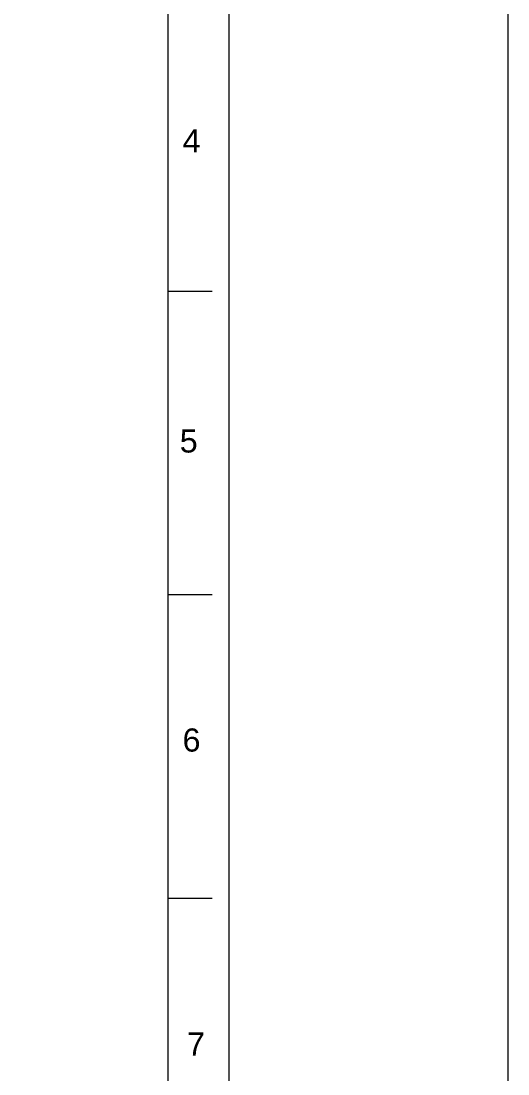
# Model space of a CAD drawing. Header units: millimetres. Extents: x 6794 to 7564, y -3773 to -2783.
# Drawn here: x 7403.9 to 7564.5, y -3512.4 to -3165.5 of the extents above; entities that cross this region are included whole.
import ezdxf

# ---------------------------------------------------------------- set-up
doc = ezdxf.new("R2010")
doc.units = ezdxf.units.MM
doc.header["$LTSCALE"] = 0.1
doc.layers.get('0').update_dxf_attribs({"lineweight": 13})
doc.styles.get("Standard").update_dxf_attribs({"font": 'arial.ttf'})

msp = doc.modelspace()

# ---------------------------------------------------------------- linework, layer by layer
at = {"color": 7, "linetype": 'Continuous'}
for p, q in [((7472.4389, -2834.5151), (7472.4389, -3674.5149)), ((7452.4387, -3654.5149), (7452.4387, -2854.5151)), ((7452.4388, -3254.5151), (7466.9748, -3254.5151)), ((7452.4388, -3354.5151), (7466.9748, -3354.5151)), ((7452.4388, -3454.5151), (7466.9748, -3454.5151))]:
    msp.add_line(p, q, dxfattribs=at)
msp.add_lwpolyline([(6793.8376, -2783.4316), (7564.4811, -2783.4316), (7564.4811, -3772.5443), (6793.8376, -3772.5443)], close=True)

# ---------------------------------------------------------------- texts
at = {"char_height": 7.6238, "attachment_point": 5}
for s, insert in [('4', (7460.1739, -3205.0066)), ('5', (7459.2229, -3303.9356)), ('6', (7460.1441, -3402.4566)), ('7', (7461.6383, -3502.5326))]:
    msp.add_mtext_dynamic_manual_height_columns(s, width=50, gutter_width=12.5, heights=[0], dxfattribs=dict(at, insert=insert))

doc.saveas('drawing.dxf')
